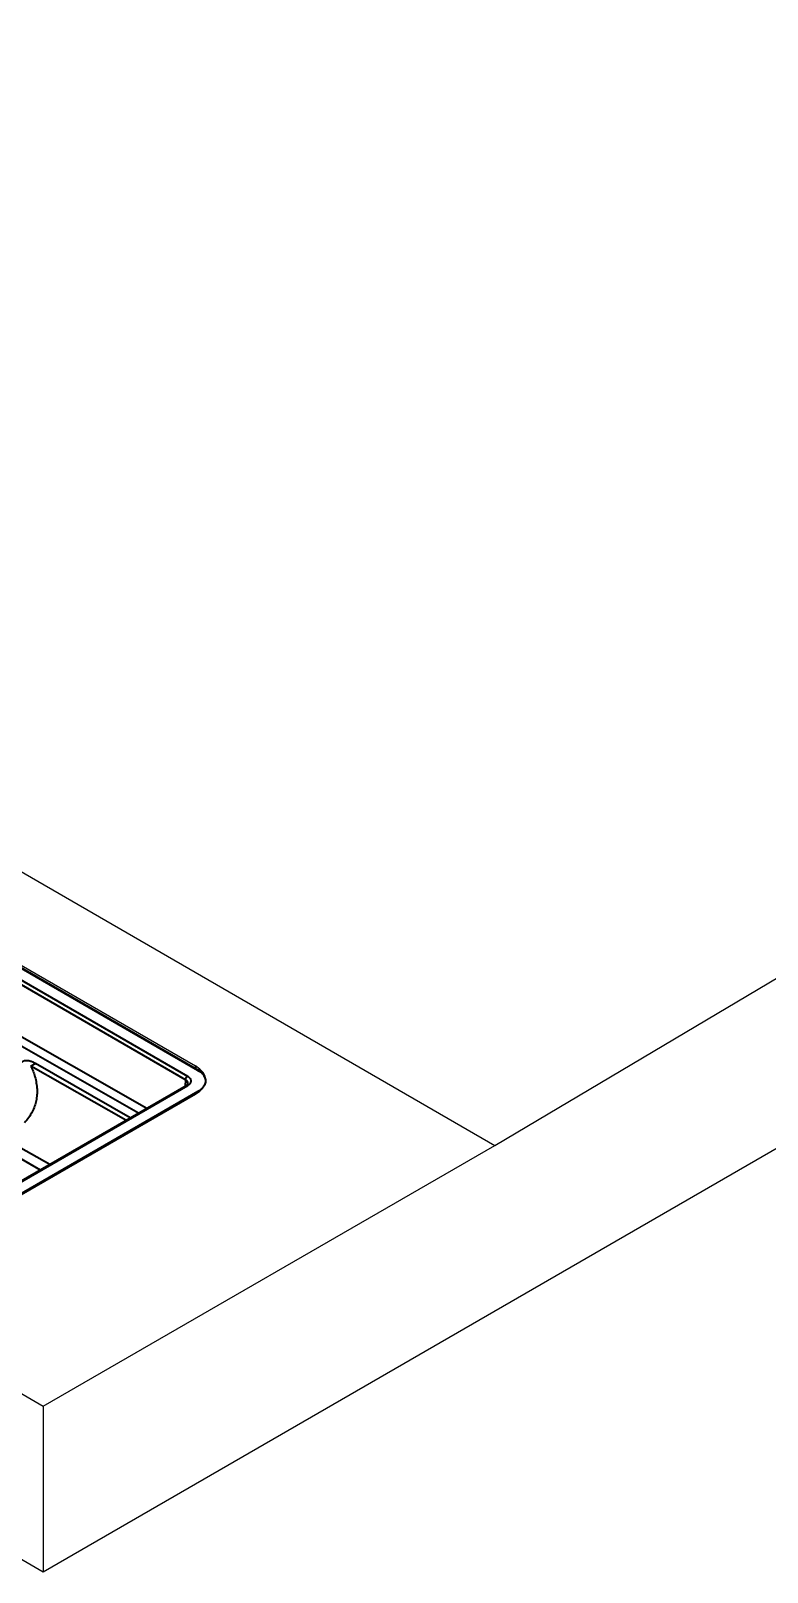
# Model space of a CAD drawing. Header units: millimetres. Extents: x 68 to 2000, y 100 to 2870.
# Drawn here: x 1517.7 to 1581.1, y 743.5 to 876.2 of the extents above; entities that cross this region are included whole.
import ezdxf

# ---------------------------------------------------------------- set-up
doc = ezdxf.new("R2010")
doc.units = ezdxf.units.MM
doc.header["$LTSCALE"] = 10
doc.layers.add('_Sichtbarkanten', color=7, linetype='Continuous', lineweight=25)
doc.layers.add('Sichtbar schmal (ISO)', color=7, linetype='Continuous', lineweight=35)

msp = doc.modelspace()

# ---------------------------------------------------------------- linework, layer by layer
at = {"layer": '_Sichtbarkanten'}
for p, q in [((1557.64, 780.26), (1943.01, 1008.88)), ((1943.01, 988.47), (1518.75, 743.52)), ((1204.09, 984.39), (1557.64, 780.26)), ((1215.4, 969.64), (1532.19, 786.74)), ((1215.93, 969.51), (1531.87, 787.1)), ((1165.2, 961.93), (1518.75, 757.81)), ((1531.05, 785.41), (1513.37, 775.21)), ((1531.87, 784.65), (1514.79, 774.79)), ((1518.75, 757.81), (1557.64, 780.26)), ((1518.75, 757.81), (1518.75, 743.52)), ((1518.75, 743.52), (1511.85, 747.5))]:
    msp.add_line(p, q, dxfattribs=at)
for centre, major_axis, ratio, start_param, end_param in [((1529.74, 785.88), (3, 0), 0.57735, 5.497787, 7.068583), ((1530.46, 785.6), (-0.75, -0.008), 0.577018, 3.118309, 3.118338)]:
    msp.add_ellipse(centre, major_axis=major_axis, ratio=ratio, start_param=start_param, end_param=end_param, dxfattribs=at)
msp.add_open_spline([(1531.05, 785.41), (1531.09, 785.44), (1531.13, 785.47), (1531.18, 785.52), (1531.2, 785.54), (1531.21, 785.58), (1531.21, 785.59), (1531.21, 785.6)], degree=3, knots=[0, 0, 0, 0, 0.0456824, 0.0456824, 0.0892806, 0.0892806, 0.1262269, 0.1262269, 0.1262269, 0.1262269], dxfattribs=at)
msp.add_open_spline([(1532.19, 786.74), (1532.28, 786.69), (1532.36, 786.63), (1532.43, 786.58)], degree=3, dxfattribs=at)
at = {"layer": 'Sichtbar schmal (ISO)'}
for p, q in [((1530.99, 785.91), (1214.22, 968.8)), ((1214.39, 969.11), (1531.17, 786.21)), ((1532.07, 786.72), (1215.28, 969.62)), ((1407.04, 852.36), (1527.66, 783.46)), ((1406.69, 851.75), (1526.96, 783.05)), ((1525.86, 782.42), (1517.67, 787.09)), ((1526.24, 782.64), (1518.08, 787.3)), ((1531.87, 787.1), (1531.87, 786.92)), ((1530.99, 785.91), (1530.98, 785.37)), ((1531.17, 785.4), (1513.5, 775.19)), ((1532.07, 784.89), (1514.38, 774.68)), ((1514.9, 780.21), (1518.49, 778.16)), ((1515.7, 780.68), (1519.3, 778.63))]:
    msp.add_line(p, q, dxfattribs=at)
for centre, major_axis, ratio, start_param, end_param in [((1518.06, 791.39), (-2.48, -4.34), 0.580356, 0.668391, 0.782758), ((1531.17, 786.01), (-0.125, -0.217), 0.57735, 3.926991, 5.480334), ((1530.46, 785.6), (-0.75, -0.008), 0.577018, 3.118338, 3.921031), ((1532.07, 786.52), (0.125, 0.217), 0.57735, 6.283177, 7.068583), ((1531.17, 785.19), (-0.125, 0.217), 0.57735, 5.497787, 6.283185), ((1532.07, 784.68), (-0.125, 0.217), 0.57735, 5.09637, 5.497787)]:
    msp.add_ellipse(centre, major_axis=major_axis, ratio=ratio, start_param=start_param, end_param=end_param, dxfattribs=at)
for points in [[(1518.08, 787.3), (1518.05, 787.31), (1518, 787.34), (1517.93, 787.38), (1517.86, 787.41), (1517.79, 787.44), (1517.72, 787.47), (1517.66, 787.49), (1517.6, 787.51), (1517.53, 787.53), (1517.47, 787.54), (1517.42, 787.55), (1517.36, 787.55), (1517.31, 787.55), (1517.26, 787.55), (1517.21, 787.55), (1517.16, 787.54), (1517.11, 787.53), (1517.06, 787.51), (1517.01, 787.49), (1516.96, 787.46), (1516.91, 787.42), (1516.88, 787.4), (1516.86, 787.38)], [(1517.67, 787.09), (1517.74, 786.96), (1517.87, 786.66), (1518.04, 786.17), (1518.16, 785.65), (1518.22, 785.11), (1518.21, 784.59), (1518.14, 784.1), (1518.01, 783.63), (1517.8, 783.15), (1517.51, 782.66), (1517.26, 782.36), (1517.13, 782.21)]]:
    msp.add_open_spline(points, degree=3, dxfattribs=at)
for points, knots in [([(1531.17, 786.21), (1531.21, 786.19), (1531.25, 786.17), (1531.28, 786.14), (1531.31, 786.11), (1531.34, 786.08), (1531.37, 786.05), (1531.39, 786.02), (1531.41, 785.99), (1531.43, 785.96), (1531.44, 785.92), (1531.45, 785.89), (1531.46, 785.86), (1531.46, 785.82), (1531.46, 785.79), (1531.46, 785.76), (1531.45, 785.72), (1531.44, 785.69), (1531.43, 785.66), (1531.41, 785.62), (1531.39, 785.59), (1531.37, 785.56), (1531.34, 785.53), (1531.31, 785.5), (1531.28, 785.47), (1531.25, 785.45), (1531.21, 785.42), (1531.17, 785.4)], [0, 0, 0, 0, 0.111111, 0.111111, 0.111111, 0.222222, 0.222222, 0.222222, 0.333333, 0.333333, 0.333333, 0.444444, 0.444444, 0.444444, 0.555556, 0.555556, 0.555556, 0.666667, 0.666667, 0.666667, 0.777778, 0.777778, 0.777778, 0.888889, 0.888889, 0.888889, 1, 1, 1, 1]), ([(1532.07, 786.72), (1532.14, 786.68), (1532.21, 786.63), (1532.28, 786.59), (1532.34, 786.54), (1532.4, 786.48), (1532.45, 786.43), (1532.5, 786.38), (1532.55, 786.32), (1532.58, 786.26), (1532.62, 786.2), (1532.65, 786.14), (1532.67, 786.08), (1532.7, 786.02), (1532.71, 785.96), (1532.72, 785.9), (1532.72, 785.9), (1532.72, 785.9), (1532.72, 785.9), (1532.73, 785.84), (1532.73, 785.78), (1532.72, 785.72), (1532.72, 785.72), (1532.72, 785.71), (1532.72, 785.71), (1532.71, 785.65), (1532.7, 785.59), (1532.68, 785.53), (1532.68, 785.53), (1532.67, 785.53), (1532.67, 785.53), (1532.65, 785.47), (1532.62, 785.41), (1532.59, 785.36), (1532.59, 785.36), (1532.58, 785.35), (1532.58, 785.35), (1532.55, 785.3), (1532.5, 785.24), (1532.45, 785.19), (1532.45, 785.19), (1532.45, 785.18), (1532.45, 785.18), (1532.4, 785.13), (1532.34, 785.08), (1532.28, 785.03), (1532.28, 785.03), (1532.28, 785.03), (1532.28, 785.03), (1532.21, 784.98), (1532.14, 784.93), (1532.07, 784.89)], [0, 0, 0, 0, 0.090909, 0.090909, 0.090909, 0.181818, 0.181818, 0.181818, 0.272346, 0.272346, 0.272346, 0.362635, 0.362635, 0.362635, 0.452939, 0.452939, 0.452939, 0.454545, 0.454545, 0.454545, 0.543254, 0.543254, 0.543254, 0.545455, 0.545455, 0.545455, 0.633593, 0.633593, 0.633593, 0.636364, 0.636364, 0.636364, 0.723843, 0.723843, 0.723843, 0.727273, 0.727273, 0.727273, 0.814913, 0.814913, 0.814913, 0.818182, 0.818182, 0.818182, 0.906991, 0.906991, 0.906991, 0.909091, 0.909091, 0.909091, 1, 1, 1, 1])]:
    msp.add_open_spline(points, degree=3, knots=knots, dxfattribs=at)

doc.saveas('drawing.dxf')
